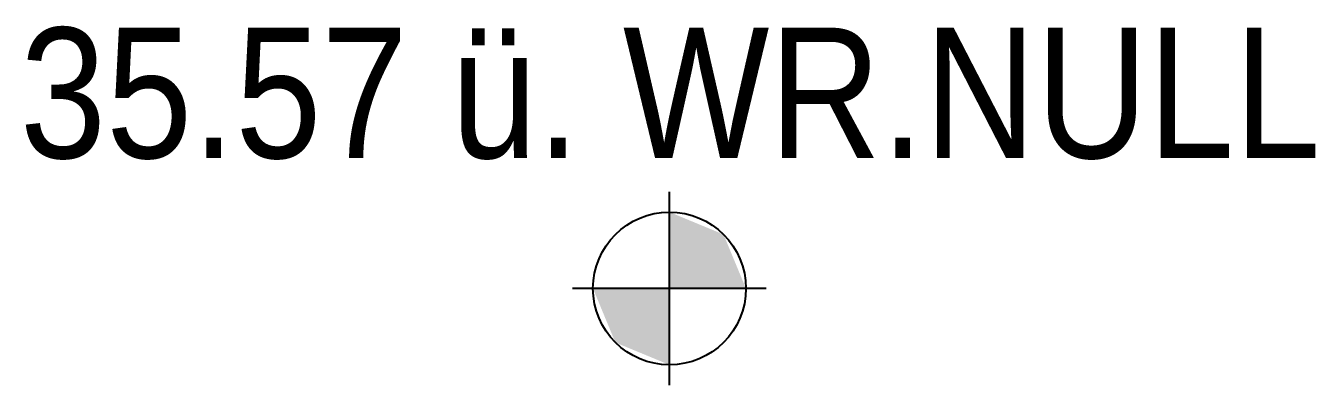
# Model space of a CAD drawing. Header units: millimetres. Extents: x 2639 to 2717, y 1476 to 1588.
# Drawn here: x 2712.304 to 2713.292, y 1514.97 to 1515.245 of the extents above; entities that cross this region are included whole.
import ezdxf
from ezdxf.enums import TextEntityAlignment as Align

# ---------------------------------------------------------------- set-up
doc = ezdxf.new("R2010")
doc.units = ezdxf.units.MM
doc.layers.add('01-SYM-G00-Leg-M0', color=8, linetype='Continuous')
doc.layers.add('01-TXT---------M0', color=1, linetype='Continuous')
doc.styles.add('ARIAL', font='arial.ttf', dxfattribs={"width": 0.85})

# ---------------------------------------------------------------- blocks, each defined once
blk = doc.blocks.new('01-HK1')
for p, q in [((-0.00051, -0.07422), (-0.00051, 0.07422)), ((0.07371, 0), (-0.07473, 0))]:
    blk.add_line(p, q)
blk.add_circle((-0.00051, 0), 0.05859)
for points in [[(-0.00051, 0.05859), (0.04092, 0.04143), (-0.00051, 0)], [(-0.00051, 0), (0.05808, 0), (0.04092, 0.04143)], [(-0.0591, 0), (-0.04194, -0.04143), (-0.00051, 0)], [(-0.04194, -0.04143), (-0.00051, -0.0586), (-0.00051, 0)]]:
    blk.add_solid(points)
at = {"layer": '01-TXT---------M0', "color": 8, "style": 'ARIAL', "width": 0.85}
blk.add_attdef('HEIGHT', text='', height=0.1, dxfattribs=at).set_placement((0, 0.2), align=Align.TOP_CENTER)

msp = doc.modelspace()

# ---------------------------------------------------------------- block references
at = {"layer": '01-SYM-G00-Leg-M0', "rotation": 4.1274855072e-05}
msp.add_blockref('01-HK1', (2712.79786, 1515.04373), dxfattribs=at).add_auto_attribs({'HEIGHT': '35.57 ü. WR.NULL'})

doc.saveas('drawing.dxf')
